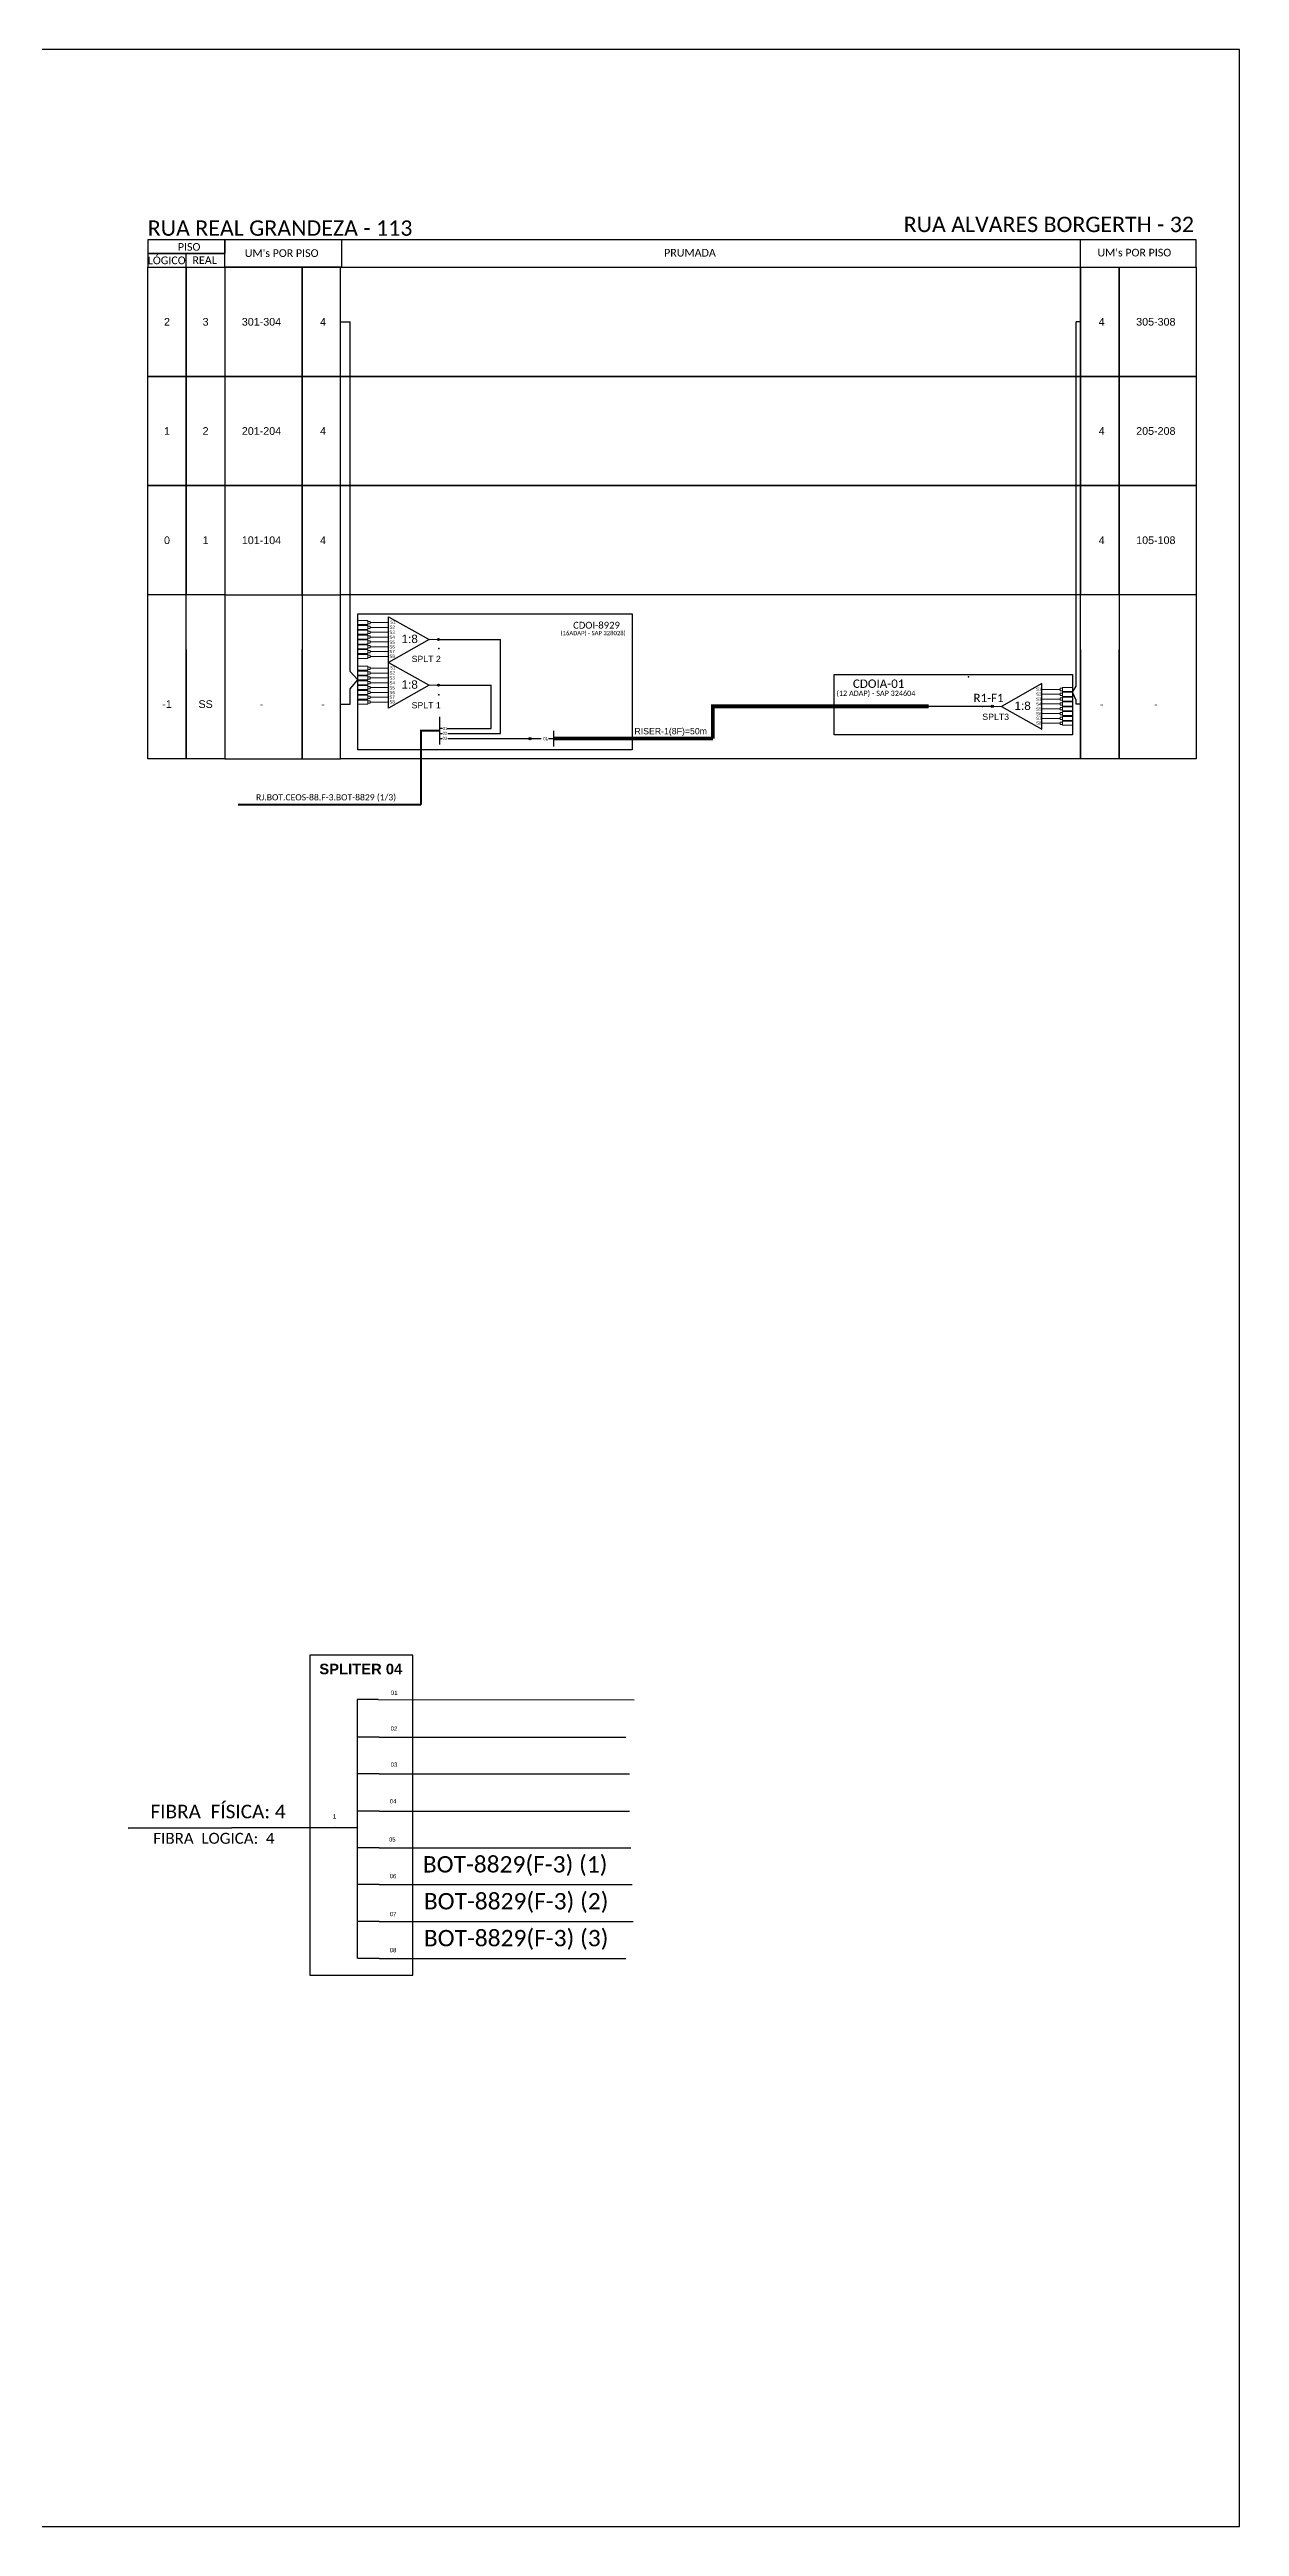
# Model space of a CAD drawing. Header units: metres. Extents: x -8 to 833, y -4 to 590.
# Drawn here: x 547 to 833, y -4 to 590 of the extents above; entities that cross this region are included whole.
import ezdxf
from ezdxf.enums import TextEntityAlignment as Align

# ---------------------------------------------------------------- set-up
doc = ezdxf.new("R2010")
doc.units = ezdxf.units.M
doc.layers.add('texto', color=255, linetype='Continuous')
doc.layers.add('UNIFILAR', color=7, linetype='Continuous')
doc.styles.add('ARIAL', font='arial.ttf')
doc.styles.get("Standard").update_dxf_attribs({"font": 'arial.ttf'})
doc.styles.add('WMF-Calibri0', font='calibri.ttf')

# ---------------------------------------------------------------- blocks, each defined once
blk = doc.blocks.new('SPLITTER_')
blk.add_point((0, 0))
at = {"style": 'ARIAL', "flags": 4}
blk.add_attdef('SPLT', (0, -3.26), '', height=1.5, dxfattribs=at)
blk = doc.blocks.new('SPLT_1-8_SC-APC_ESQ')
at = {"color": 3, "lineweight": 0}
for points in [[(2.41, -3.02), (0, -3.02)], [(2.41, -4), (0, -4)], [(2.41, -4.17), (0, -4.17)], [(2.41, -5.16), (0, -5.16)], [(2.41, -5.32), (0, -5.32)], [(2.41, -3.02), (2.41, -4)], [(2.41, -4.17), (2.41, -5.16)], [(2.41, -5.32), (2.41, -6.31)], [(2.99, -3.51), (7.37, -3.51)], [(7.37, -4.66), (2.99, -4.66)], [(7.37, -5.82), (2.99, -5.82)], [(2.41, -6.31), (0, -6.31)], [(2.41, -6.48), (0, -6.48)], [(2.41, -7.46), (0, -7.46)], [(2.41, -7.63), (0, -7.63)], [(2.41, -8.62), (0, -8.62)], [(2.41, -8.78), (0, -8.78)], [(2.41, -9.77), (0, -9.77)], [(2.41, -9.94), (0, -9.94)], [(2.41, -10.92), (0, -10.92)], [(2.41, -11.09), (0, -11.09)], [(2.41, -6.48), (2.41, -7.46)], [(2.41, -7.63), (2.41, -8.62)], [(2.41, -8.78), (2.41, -9.77)], [(2.41, -9.94), (2.41, -10.92)], [(2.41, -11.09), (2.41, -12.08)], [(7.37, -6.97), (2.99, -6.97)], [(7.37, -8.12), (2.99, -8.12)], [(7.37, -9.28), (2.99, -9.28)], [(7.37, -10.43), (2.99, -10.43)], [(7.37, -11.58), (2.99, -11.58)], [(2.41, -12.08), (0, -12.08)]]:
    blk.add_lwpolyline(points, dxfattribs=at)
for points in [[(2.99, -3.22), (2.41, -3.22), (2.41, -3.8), (2.99, -3.8)], [(2.99, -4.38), (2.41, -4.38), (2.41, -4.95), (2.99, -4.95)], [(2.99, -5.53), (2.41, -5.53), (2.41, -6.1), (2.99, -6.1)], [(2.99, -6.68), (2.41, -6.68), (2.41, -7.26), (2.99, -7.26)], [(2.99, -7.84), (2.41, -7.84), (2.41, -8.41), (2.99, -8.41)], [(2.99, -8.99), (2.41, -8.99), (2.41, -9.56), (2.99, -9.56)], [(2.99, -10.14), (2.41, -10.14), (2.41, -10.72), (2.99, -10.72)], [(2.99, -11.3), (2.41, -11.3), (2.41, -11.87), (2.99, -11.87)]]:
    blk.add_lwpolyline(points, close=True, dxfattribs=at)
at = {"color": 1}
blk.add_lwpolyline([(7.37, -2.1), (17.04, -7.55), (7.37, -13), (7.37, -2.1)], dxfattribs=at)
at = {"color": 1, "lineweight": 0}
blk.add_lwpolyline([(17.04, -7.55), (19.26, -7.55)], dxfattribs=at)
at = {"color": 1, "style": 'ARIAL'}
for s, height, p in [('S3', 0.75, (7.55, -6.18)), ('S2', 0.75, (7.56, -4.97)), ('S1', 0.75, (7.7, -3.78)), ('S5', 0.75, (7.55, -8.57)), ('S4', 0.75, (7.55, -7.36)), ('S6', 0.75, (7.55, -9.69)), ('S7', 0.75, (7.55, -10.78)), ('S8', 0.75, (7.55, -11.9)), ('1:8', 2, (10.45, -8.4))]:
    blk.add_text(s, height=height, dxfattribs=at).set_placement(p)
blk = doc.blocks.new('SPLT_1-8_SC-APC')
at = {"color": 1}
blk.add_lwpolyline([(-7.37, -2.1), (-17.04, -7.55), (-7.37, -13), (-7.37, -2.1)], dxfattribs=at)
at = {"color": 3, "lineweight": 0}
for points in [[(-2.99, -3.51), (-7.37, -3.51)], [(-7.37, -4.66), (-2.99, -4.66)], [(-7.37, -5.82), (-2.99, -5.82)], [(-2.41, -3.02), (-2.41, -4)], [(-2.41, -3.02), (0, -3.02)], [(-2.41, -4), (0, -4)], [(-2.41, -4.17), (-2.41, -5.16)], [(-2.41, -4.17), (0, -4.17)], [(-2.41, -5.16), (0, -5.16)], [(-2.41, -5.32), (-2.41, -6.31)], [(-2.41, -5.32), (0, -5.32)], [(-7.37, -6.97), (-2.99, -6.97)], [(-7.37, -8.12), (-2.99, -8.12)], [(-7.37, -9.28), (-2.99, -9.28)], [(-7.37, -10.43), (-2.99, -10.43)], [(-7.37, -11.58), (-2.99, -11.58)], [(-2.41, -6.31), (0, -6.31)], [(-2.41, -6.48), (-2.41, -7.46)], [(-2.41, -6.48), (0, -6.48)], [(-2.41, -7.46), (0, -7.46)], [(-2.41, -7.63), (-2.41, -8.62)], [(-2.41, -7.63), (0, -7.63)], [(-2.41, -8.62), (0, -8.62)], [(-2.41, -8.78), (-2.41, -9.77)], [(-2.41, -8.78), (0, -8.78)], [(-2.41, -9.77), (0, -9.77)], [(-2.41, -9.94), (-2.41, -10.92)], [(-2.41, -9.94), (0, -9.94)], [(-2.41, -10.92), (0, -10.92)], [(-2.41, -11.09), (-2.41, -12.08)], [(-2.41, -11.09), (0, -11.09)], [(-2.41, -12.08), (0, -12.08)]]:
    blk.add_lwpolyline(points, dxfattribs=at)
for points in [[(-2.99, -3.22), (-2.41, -3.22), (-2.41, -3.8), (-2.99, -3.8)], [(-2.99, -4.38), (-2.41, -4.38), (-2.41, -4.95), (-2.99, -4.95)], [(-2.99, -5.53), (-2.41, -5.53), (-2.41, -6.1), (-2.99, -6.1)], [(-2.99, -6.68), (-2.41, -6.68), (-2.41, -7.26), (-2.99, -7.26)], [(-2.99, -7.84), (-2.41, -7.84), (-2.41, -8.41), (-2.99, -8.41)], [(-2.99, -8.99), (-2.41, -8.99), (-2.41, -9.56), (-2.99, -9.56)], [(-2.99, -10.14), (-2.41, -10.14), (-2.41, -10.72), (-2.99, -10.72)], [(-2.99, -11.3), (-2.41, -11.3), (-2.41, -11.87), (-2.99, -11.87)]]:
    blk.add_lwpolyline(points, close=True, dxfattribs=at)
at = {"color": 1, "lineweight": 0}
blk.add_lwpolyline([(-17.04, -7.55), (-19.26, -7.55)], dxfattribs=at)
at = {"color": 1, "style": 'ARIAL'}
for s, height, p in [('S1', 0.75, (-8.74, -3.78)), ('S2', 0.75, (-8.74, -4.97)), ('S3', 0.75, (-8.74, -6.18)), ('1:8', 2, (-13.91, -8.4)), ('S4', 0.75, (-8.74, -7.36)), ('S5', 0.75, (-8.74, -8.57)), ('S6', 0.75, (-8.74, -9.69)), ('S7', 0.75, (-8.74, -10.78)), ('S8', 0.75, (-8.74, -11.9))]:
    blk.add_text(s, height=height, dxfattribs=at).set_placement(p)
blk = doc.blocks.new('A$C415C251F')
at = {"color": 3}
blk.add_point((0, 0), dxfattribs=at)
blk = doc.blocks.new('LEG_CDOIA8_C-SPLT_DIR')
at = {"color": 3}
blk.add_blockref('A$C415C251F', (0, 0), dxfattribs=at)
at = {"color": 1, "style": 'WMF-Calibri0', "flags": 4}
blk.add_attdef('CDO', (-26.84, -2.61), '', height=2, dxfattribs=at)
blk.add_attdef('MODELO', text='', height=1.5, dxfattribs=at).set_placement((-22.23, -4.54), align=Align.CENTER)
at = {"style": 'ARIAL', "flags": 4}
blk.add_attdef('SPLITAGEM', text='', height=1.5, dxfattribs=at).set_placement((-18.36, -12.59), align=Align.CENTER)

msp = doc.modelspace()

# ---------------------------------------------------------------- hatches: boundary and pattern name
h = msp.add_hatch(color=3)
h.dxf.hatch_style = 1
edge = h.paths.add_edge_path()
edge.add_arc((640.47, 448.95), 0.256, 0, 360)
h = msp.add_hatch(color=3)
h.dxf.hatch_style = 1
edge = h.paths.add_edge_path()
edge.add_arc((640.47, 438), 0.256, 0, 360)
h = msp.add_hatch(color=3)
h.dxf.hatch_style = 1
edge = h.paths.add_edge_path()
edge.add_arc((773.36, 432.93), 0.256, 0, 360)
h = msp.add_hatch(color=3)
h.dxf.hatch_style = 1
edge = h.paths.add_edge_path()
edge.add_arc((662.45, 425.19), 0.256, 0, 360)

# ---------------------------------------------------------------- linework, layer by layer
for p, q in [((570.72, 420.37), (570.72, 459.66)), ((579.97, 420.37), (579.97, 459.66)), ((589.23, 459.66), (589.23, 420.37)), ((607.75, 459.66), (607.75, 420.37)), ((617.01, 420.37), (617.01, 459.66)), ((794.52, 420.37), (794.52, 459.66)), ((803.78, 459.66), (803.78, 420.37)), ((822.29, 459.66), (822.29, 420.37)), ((579.97, 446.57), (579.97, 420.37)), ((589.23, 446.57), (589.23, 420.37)), ((607.75, 420.37), (607.75, 446.57)), ((617.01, 420.37), (617.01, 446.57)), ((794.52, 446.57), (794.52, 420.37)), ((803.78, 420.37), (803.78, 446.57)), ((579.97, 420.37), (570.72, 420.37)), ((589.23, 420.37), (579.97, 420.37)), ((589.23, 420.37), (607.75, 420.37)), ((607.75, 420.37), (617.01, 420.37)), ((794.52, 420.37), (617.01, 420.37)), ((803.78, 420.37), (794.52, 420.37)), ((822.29, 420.37), (803.78, 420.37))]:
    msp.add_line(p, q)
at = {"color": 1}
for p, q in [((621.09, 422.51), (621.09, 455.08)), ((621.09, 455.08), (686.94, 455.08)), ((686.94, 455.08), (686.94, 422.51)), ((686.94, 422.51), (621.09, 422.51))]:
    msp.add_line(p, q, dxfattribs=at)
at = {"color": 7}
for points in [[(-8.32, -3.56), (832.68, -3.56), (832.68, 590.44), (-8.32, 590.44)], [(609.59, 128.65), (634.3, 128.65), (634.3, 205.37), (609.59, 205.37)]]:
    msp.add_lwpolyline(points, close=True, dxfattribs=at)
at = {"color": 0}
for points in [[(570.72, 541.54), (589.23, 541.54), (589.23, 544.83), (570.72, 544.83)], [(570.72, 538.25), (589.23, 538.25), (589.23, 541.54), (570.72, 541.54)]]:
    msp.add_lwpolyline(points, close=True, dxfattribs=at)
for points in [[(579.97, 538.25), (579.97, 541.54)], [(589.23, 538.25), (822.29, 538.25), (822.29, 544.83), (589.23, 544.83), (589.23, 544.83), (589.23, 541.54)], [(617.28, 538.25), (617.28, 544.83)], [(794.52, 538.25), (794.52, 544.83)], [(640.69, 425.19), (641.34, 425.19)], [(642.69, 425.19), (662.45, 425.19)]]:
    msp.add_lwpolyline(points)
for points in [[(570.72, 538.25), (579.97, 538.25), (579.97, 512.05), (570.72, 512.05)], [(579.97, 538.25), (589.23, 538.25), (589.23, 512.05), (579.97, 512.05)], [(607.75, 538.25), (589.23, 538.25), (589.23, 512.05), (607.75, 512.05)], [(617.01, 538.25), (607.75, 538.25), (607.75, 512.05), (617.01, 512.05)], [(617.01, 538.25), (794.52, 538.25), (794.52, 512.05), (617.01, 512.05)], [(794.52, 538.25), (803.78, 538.25), (803.78, 512.05), (794.52, 512.05)], [(803.78, 538.25), (822.29, 538.25), (822.29, 512.05), (803.78, 512.05)], [(570.72, 512.05), (579.97, 512.05), (579.97, 485.86), (570.72, 485.86)], [(579.97, 512.05), (589.23, 512.05), (589.23, 485.86), (579.97, 485.86)], [(607.75, 512.05), (589.23, 512.05), (589.23, 485.86), (607.75, 485.86)], [(617.01, 512.05), (607.75, 512.05), (607.75, 485.86), (617.01, 485.86)], [(617.01, 512.05), (794.52, 512.05), (794.52, 485.86), (617.01, 485.86)], [(794.52, 512.05), (803.78, 512.05), (803.78, 485.86), (794.52, 485.86)], [(803.78, 512.05), (822.29, 512.05), (822.29, 485.86), (803.78, 485.86)], [(570.72, 485.86), (579.97, 485.86), (579.97, 459.66), (570.72, 459.66)], [(579.97, 485.86), (589.23, 485.86), (589.23, 459.66), (579.97, 459.66)], [(607.75, 485.86), (589.23, 485.86), (589.23, 459.66), (607.75, 459.66)], [(617.01, 485.86), (607.75, 485.86), (607.75, 459.66), (617.01, 459.66)], [(617.01, 485.86), (794.52, 485.86), (794.52, 459.66), (617.01, 459.66)], [(794.52, 485.86), (803.78, 485.86), (803.78, 459.66), (794.52, 459.66)], [(803.78, 485.86), (822.29, 485.86), (822.29, 459.66), (803.78, 459.66)]]:
    msp.add_lwpolyline(points, close=True)
at = {"color": 3}
for points in [[(617.01, 525.15), (619.3, 525.15)], [(619.3, 441.31), (619.3, 525.15)], [(794.52, 525.15), (793.5, 525.15)], [(793.5, 437.78), (793.5, 525.15)], [(619.3, 437.13), (621.12, 439.25), (619.3, 441.31)], [(619.3, 433.47), (619.3, 437.13)], [(640.47, 438), (653.13, 438)], [(653.13, 427.58), (653.13, 438)], [(793.5, 434.42), (792.62, 436.3), (793.5, 437.78)], [(794.52, 433.47), (793.5, 433.47), (793.5, 434.42)], [(617.01, 433.47), (619.3, 433.47)], [(641.37, 427.58), (640.69, 427.58)], [(641.34, 427.58), (640.69, 427.58)], [(641.34, 427.58), (641.37, 427.58)], [(642.57, 427.58), (653.13, 427.58)]]:
    msp.add_lwpolyline(points, dxfattribs=at)
at = {"color": 2}
for points in [[(640.47, 448.95), (655.35, 448.95)], [(655.35, 426.39), (655.35, 448.95)], [(640.69, 426.39), (641.34, 426.39)], [(642.69, 426.39), (655.35, 426.39)]]:
    msp.add_lwpolyline(points, dxfattribs=at)
at = {"color": 1}
msp.add_lwpolyline([(792.63, 426.12), (735.42, 426.12), (735.42, 440.56), (792.63, 440.56)], close=True, dxfattribs=at)
msp.add_lwpolyline([(640.69, 430.42), (640.69, 423.8)], dxfattribs=at)
at = {"color": 5, "const_width": 0.9}
for points in [[(758.14, 432.93), (706.34, 432.93), (706.34, 425.19)], [(668.1, 425.19), (706.34, 425.19)]]:
    msp.add_lwpolyline(points, dxfattribs=at)
at = {"color": 5}
for points in [[(773.36, 432.93), (758.14, 432.93)], [(662.45, 425.19), (665.16, 425.19)], [(666.88, 425.19), (668.1, 425.19)], [(668.1, 427.08), (668.1, 423.31)]]:
    msp.add_lwpolyline(points, dxfattribs=at)
at = {"color": 1, "const_width": 0.465}
for points in [[(636.3, 409.38), (636.3, 427.11), (640.69, 427.11)], [(592.34, 409.38), (636.3, 409.38)]]:
    msp.add_lwpolyline(points, dxfattribs=at)
at = {"color": 3}
for centre in [(640.47, 448.95), (640.47, 438), (773.36, 432.93), (662.45, 425.19)]:
    msp.add_circle(centre, 0.256, dxfattribs=at)
at = {"layer": 'UNIFILAR', "color": 7, "linetype": 'Continuous'}
for p, q in [((620.99, 194.73), (620.99, 132.63)), ((626.02, 194.73), (620.99, 194.73)), ((626.27, 185.74), (621.24, 185.74)), ((626.27, 176.89), (621.24, 176.89)), ((626.27, 167.99), (621.24, 167.99)), ((615.77, 164.09), (620.97, 164.09)), ((626.27, 159.18), (621.24, 159.18)), ((626.27, 150.36), (621.24, 150.36)), ((626.27, 141.51), (621.24, 141.51)), ((626.27, 132.68), (621.24, 132.68))]:
    msp.add_line(p, q, dxfattribs=at)
at = {"layer": 'UNIFILAR', "color": 10, "linetype": 'Continuous'}
for p, q in [((626.02, 194.73), (687.46, 194.71)), ((626.27, 185.74), (685.44, 185.73)), ((626.27, 176.91), (686.32, 176.89)), ((626.27, 168.01), (686.32, 167.99)), ((626.27, 159.2), (686.62, 159.18)), ((626.27, 150.38), (686.96, 150.36)), ((626.27, 141.53), (687.2, 141.51)), ((626.27, 132.68), (685.43, 132.66))]:
    msp.add_line(p, q, dxfattribs=at)
at = {"layer": 'UNIFILAR', "color": 1, "linetype": 'Continuous', "lineweight": 60}
msp.add_line((615.77, 164.09), (566.03, 163.93), dxfattribs=at)

# ---------------------------------------------------------------- block references
at = {"xscale": 1.004901262171643, "yscale": 1.004901262171643, "zscale": 1.004901262171188}
for p in [(621.12, 456.54), (621.12, 445.59)]:
    msp.add_blockref('SPLT_1-8_SC-APC_ESQ', p, dxfattribs=at)
ref = msp.add_blockref('SPLITTER_', (640.57, 446.82), dxfattribs=dict(xscale=-1))
ref.add_attrib('SPLT', 'SPLT 2', (634.04, 443.55), dxfattribs={"height": 1.5, "style": 'ARIAL'})
at = {"color": 3}
ref = msp.add_blockref('LEG_CDOIA8_C-SPLT_DIR', (767.68, 439.97), dxfattribs=at)
ref.add_attrib('CDO', 'CDOIA-01', (739.93, 437.36), dxfattribs={"color": 1, "height": 2, "style": 'WMF-Calibri0'})
ref.add_attrib('MODELO', '(12 ADAP) - SAP 324604', dxfattribs={"color": 1, "height": 1.25, "style": 'WMF-Calibri0'}).set_placement((745.45, 435.43), align=Align.CENTER)
ref = msp.add_blockref('SPLITTER_', (640.57, 435.7), dxfattribs=dict(xscale=-1))
ref.add_attrib('SPLT', 'SPLT 1', (634.04, 432.44), dxfattribs={"height": 1.5, "style": 'ARIAL'})
msp.add_blockref('SPLT_1-8_SC-APC', (792.62, 440.47), dxfattribs=at)
at = {"color": 5}
ref = msp.add_blockref('SPLITTER_', (770.98, 432.93), dxfattribs=at)
ref.add_attrib('SPLT', 'SPLT3', (770.98, 429.67), dxfattribs={"height": 1.5, "style": 'ARIAL'})

# ---------------------------------------------------------------- texts
at = {"color": 0, "style": 'WMF-Calibri0'}
for s, height, p in [('RUA REAL GRANDEZA - 113', 3.68, (570.72, 545.78)), ('RUA ALVARES BORGERTH - 32', 3.68, (752.11, 546.66)), ('  LÓGICO', 1.84, (569.45, 538.96)), ('     PISO', 1.84, (574.69, 542.19)), ('    REAL', 1.84, (578.86, 539.01)), ("UM's POR PISO", 1.84, (594, 540.7)), ('PRUMADA', 1.84, (694.62, 540.79)), ("UM's POR PISO", 1.84, (798.6, 540.82))]:
    msp.add_text(s, height=height, dxfattribs=at).set_placement(p)
at = {"color": 1, "style": 'WMF-Calibri0'}
msp.add_text('CDOI-8929', height=1.638, dxfattribs=at).set_placement((672.79, 451.56))
msp.add_text('(16ADAP) - SAP 328028)', height=1.0237, dxfattribs=at).set_placement((677.58, 449.98), align=Align.CENTER)
at = {"color": 5, "style": 'WMF-Calibri0'}
msp.add_text('R1-F1', height=2, dxfattribs=at).set_placement((768.85, 433.94))
at = {"style": 'ARIAL'}
for s, height, p in [('01', 0.701, (642.02, 427.61)), ('02', 0.701, (642.02, 426.47)), ('03', 0.701, (642.02, 425.27)), ('01', 0.799, (666.18, 425.21))]:
    msp.add_text(s, height=height, dxfattribs=at).set_placement(p, align=Align.MIDDLE_CENTER)
at = {"color": 5, "style": 'ARIAL'}
msp.add_text('RISER-1(8F)=50m', height=1.5, dxfattribs=at).set_placement((696.2, 426.98), align=Align.MIDDLE_CENTER)
at = {"color": 1, "style": 'WMF-Calibri0'}
msp.add_text('RJ.BOT.CEOS-88.F-3.BOT-8829 (1/3)', height=1.4809, dxfattribs=at).set_placement((613.51, 411.11, 1.02), align=Align.MIDDLE_CENTER)
at = {"style": 'ARIAL', "flags": 12}
for tag, p in [('2', (575.34, 525.15)), ('3', (584.6, 525.15)), ('301-304', (598.01, 525.15)), ('4', (612.79, 525.15)), ('4', (799.62, 525.15)), ('305-308', (812.61, 525.15)), ('1', (575.34, 498.96)), ('2', (584.6, 498.96)), ('201-204', (598.01, 498.96)), ('4', (612.79, 498.96)), ('4', (799.62, 498.96)), ('205-208', (812.61, 498.96)), ('0', (575.34, 472.76)), ('1', (584.6, 472.76)), ('101-104', (598.01, 472.76)), ('4', (612.79, 472.76)), ('4', (799.62, 472.76)), ('105-108', (812.61, 472.76)), ('-1', (575.34, 433.47)), ('SS', (584.6, 433.47)), ('-', (598.01, 433.47)), ('-', (612.79, 433.47)), ('-', (799.62, 433.47)), ('-', (812.61, 433.47))]:
    msp.add_attdef(tag, text='XX', height=1.84, dxfattribs=at).set_placement(p, align=Align.MIDDLE_CENTER)
at = {"layer": 'texto'}
for s, insert, char_height, width, attachment_point in [('\\C10;\\fArial|b1|i0|c0|p34;SPLITER 04', (621.84, 202.05), 2.5386, 23.7693, 5), ('\\C7;\\fArial|b0|i0|;\\H1.0273588255048;01 ', (629.87, 196.36), 2.5386, 5.0911, 5), ('\\C7;\\fArial|b0|i0|;\\H1.0273588255048;02 ', (629.8, 187.78), 2.5386, 5.3743, 5), ('\\C7;\\fArial|b0|i0|;\\H1.0273588255048;03 ', (629.8, 179.13), 2.5386, 4.9421, 5), ('\\C7;\\fCalibri|b0|i0|c0|p34;FIBRA  FÍSICA: 4', (587.58, 167.87), 3.2689, 49.4208, 5), ('\\C7;\\fArial|b0|i0|;\\H1.0273588255048;1', (615.53, 166.7), 2.5386, 2.5145, 5), ('\\C7;\\fArial|b0|i0|;\\H1.0273588255048;04 ', (629.58, 170.35), 2.5386, 5.3743, 5), ('\\C7;\\fCalibri|b0|i0|c0|p34;FIBRA  LOGICA:  4', (586.59, 161.45), 2.6153, 49.4208, 5), ('\\C7;\\fArial|b0|i0|;\\H1.0273588255048;05 ', (629.39, 161.18), 2.5386, 6.6098, 5), ('{\\fCalibri|b0|i0|c0|p34;\\C1;BOT-8829(F-3) (1)}', (636.72, 157.19), 3.9227, 67.2652, 1), ('\\C7;\\fArial|b0|i0|;\\H1.0273588255048;06 ', (629.58, 152.4), 2.5386, 5.3743, 5), ('{\\fCalibri|b0|i0|c0|p34;\\C1;BOT-8829(F-3) (2)}', (636.96, 148.34), 3.9227, 67.2652, 1), ('\\C7;\\fArial|b0|i0|;\\H1.0273588255048;07 ', (629.58, 143.3), 2.5386, 5.3743, 5), ('{\\fCalibri|b0|i0|c0|p34;\\C1;BOT-8829(F-3) (3)}', (636.96, 139.49), 3.9227, 67.2652, 1), ('\\C7;\\fArial|b0|i0|;\\H1.0273588255048;08 ', (629.58, 134.65), 2.5386, 5.3743, 5)]:
    msp.add_mtext(s, dxfattribs=dict(at, insert=insert, char_height=char_height, width=width, attachment_point=attachment_point))

doc.saveas('drawing.dxf')
